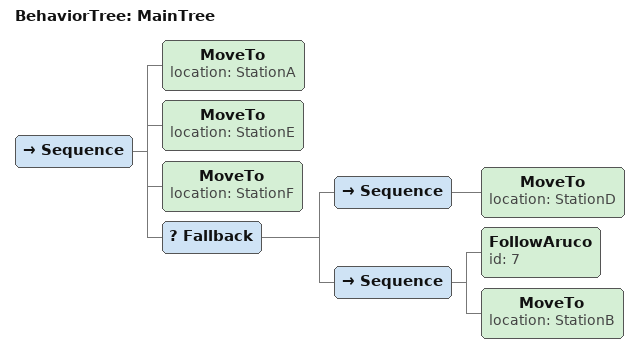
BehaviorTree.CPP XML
<root main_tree_to_execute = "MainTree">
    <BehaviorTree ID="MainTree">
        <Sequence>
            <MoveTo location="StationA"/>
            <MoveTo location="StationE"/>
            <MoveTo location="StationF"/>
            <Fallback>
                <Sequence>
                    <MoveTo location="StationD"/>
                </Sequence>
                <Sequence>
                    <FollowAruco id="7"/>
                    <MoveTo location="StationB"/>
                </Sequence>
            </Fallback>
        </Sequence>
    </BehaviorTree>
</root>
